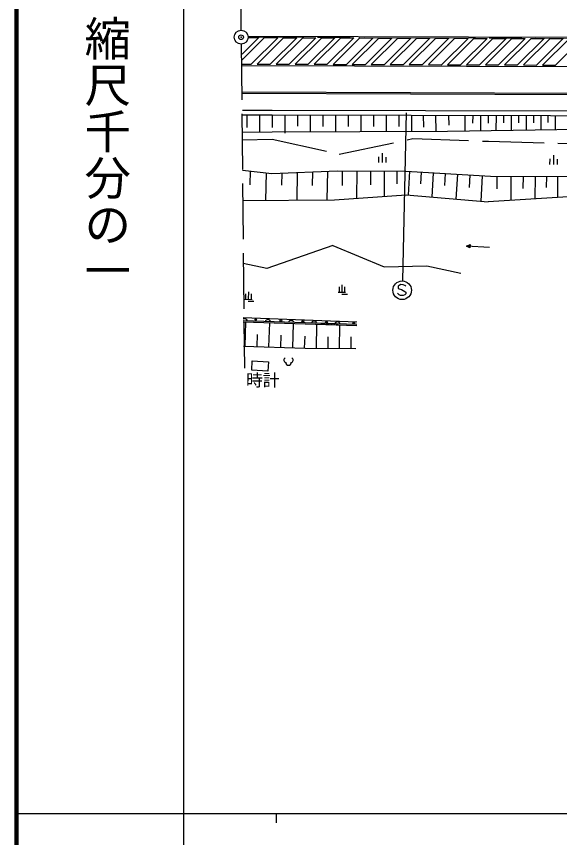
# Model space of a CAD drawing. Units: millimetres, scale not verified. Extents: x 40000 to 680000, y 20000 to 380000.
# Drawn here: x 40000 to 98540, y 202409 to 290881 of the extents above; entities that cross this region are included whole.
import ezdxf
from ezdxf.enums import TextEntityAlignment as Align

# ---------------------------------------------------------------- set-up
doc = ezdxf.new("R2010")
doc.units = ezdxf.units.MM
doc.header["$LTSCALE"] = 1000
doc.header["$PDMODE"] = 32
doc.header["$PDSIZE"] = 500
doc.linetypes.add('CHAIN', pattern=[18.5, 12, -1.5, 3.5, -1.5])
doc.linetypes.add('DASHED', pattern=[7.5, 6, -1.5])
for name, color, linetype, lineweight in [('M-BGD', 7, 'Continuous', 25), ('M-BGD-EXST', 7, 'Continuous', 25), ('M-BMK', 2, 'CHAIN', 13), ('M-BMK-SRVR', 3, 'Continuous', 25), ('M-STR-STRC', 7, 'Continuous', 25), ('M-TTL', 2, 'Continuous', 140), ('M-TTL-BAND', 7, 'Continuous', 25)]:
    doc.layers.add(name, color=color, linetype=linetype, lineweight=lineweight)
doc.layers.add('M-OTRS', color=6, linetype='Continuous')
doc.styles.add('@ＭＳ ゴシック', font='')
doc.styles.add('ＭＳ ゴシック', font='')
doc.styles.get('@ＭＳ ゴシック').set_extended_font_data('@MS Gothic')
doc.styles.get('ＭＳ ゴシック').set_extended_font_data('MS Gothic')

msp = doc.modelspace()

# ---------------------------------------------------------------- linework, layer by layer
at = {"layer": 'M-BGD', "linetype": 'DASHED'}
for p, q in [((64213, 289390), (64164, 316887)), ((64222, 287890), (64574, 252983))]:
    msp.add_line(p, q, dxfattribs=at)
at = {"layer": 'M-BGD'}
for p, q in [((64352, 280795), (67564, 280785)), ((67564, 280785), (127564, 280617)), ((64842, 280294), (64837, 278929)), ((66207, 280289), (66200, 278425)), ((67572, 280285), (67567, 278920)), ((68937, 280281), (68930, 278320)), ((70302, 280278), (70297, 279041)), ((71667, 280274), (71660, 278450)), ((73032, 280270), (73027, 279031)), ((74397, 280266), (74390, 278459)), ((75761, 280262), (75757, 279022)), ((77126, 280258), (77121, 278469)), ((78491, 280255), (78487, 279013)), ((79856, 280251), (79851, 278478)), ((81221, 280247), (81217, 279004)), ((82586, 280243), (82581, 278487)), ((83836, 280239), (83863, 278946)), ((85237, 278497), (85210, 280236)), ((86559, 280223), (86598, 279163)), ((88325, 280227), (88320, 278529)), ((89174, 280224), (89171, 279383)), ((90022, 280222), (90018, 278555)), ((90856, 280220), (90853, 279394)), ((91689, 280217), (91684, 278581)), ((92507, 280215), (92505, 279404)), ((93325, 280213), (93321, 278606)), ((94129, 280211), (94126, 279415)), ((94932, 280208), (94928, 278631)), ((95721, 280206), (95719, 279425)), ((96509, 280204), (96505, 278655)), ((97284, 280202), (97282, 279434)), ((98058, 280199), (98054, 278679)), ((86456, 278501), (107557, 278825)), ((64362, 278410), (67556, 278436)), ((67556, 278436), (86456, 278501)), ((65206, 274235), (65174, 272721)), ((66925, 274036), (66862, 271062)), ((68598, 274007), (68570, 272698)), ((70272, 274072), (70208, 271087)), ((71898, 274135), (71867, 272676)), ((73524, 274199), (73458, 271112)), ((75102, 274240), (75097, 272663)), ((76680, 274234), (76669, 271285)), ((78154, 274229), (78149, 272754)), ((79629, 274224), (79619, 271490)), ((80996, 274219), (80991, 272852)), ((82362, 274191), (82210, 271640)), ((83638, 274115), (83562, 272839)), ((84914, 274039), (84757, 271424)), ((86221, 273960), (86143, 272653)), ((87528, 273882), (87368, 271204)), ((88867, 273802), (88787, 272463)), ((90206, 273722), (90042, 270978)), ((91790, 273666), (91786, 272301)), ((93298, 273662), (93291, 271063)), ((94598, 273659), (94595, 272359)), ((95898, 273656), (95891, 271225)), ((97113, 273652), (97110, 272437)), ((98329, 273649), (98323, 271376)), ((101661, 271585), (90845, 270910)), ((88506, 266143), (88892, 266305)), ((88892, 266305), (88868, 265931)), ((91001, 265980), (88506, 266143)), ((88868, 265931), (88506, 266143)), ((84231, 264012), (87880, 263226)), ((76693, 257944), (64452, 258402)), ((76683, 257698), (64454, 258096)), ((76677, 257549), (64454, 257946)), ((64647, 255363), (64730, 257937)), ((67220, 255280), (67303, 257853)), ((69792, 255197), (69875, 257770)), ((72339, 255141), (72367, 257689)), ((74832, 255114), (74859, 257608)), ((65933, 255321), (65975, 256608)), ((68506, 255239), (68547, 256525)), ((71065, 255156), (71106, 256429)), ((73586, 255128), (73599, 256375)), ((76079, 255101), (76092, 256348))]:
    msp.add_line(p, q, dxfattribs=at)
for points in [[(64354, 280295), (67562, 280285), (127562, 280117), (147562, 280178), (153385, 280147)], [(64381, 274330), (67541, 273965), (74620, 274242), (81962, 274215), (91109, 273668), (101417, 273641)], [(64396, 271043), (74264, 271118), (82017, 271656), (90845, 270910)], [(74107, 266189), (66989, 263710), (64426, 264244)], [(74107, 266189), (79649, 263904), (84231, 264012)], [(64466, 255369), (71121, 255155), (76576, 255095)]]:
    msp.add_lwpolyline(points, dxfattribs=at)
at = {"layer": 'M-BGD', "linetype": 'DASHED'}
msp.add_lwpolyline([(64366, 277575), (67554, 277665), (74771, 276048), (82742, 277714), (90873, 277435), (101632, 277121)], dxfattribs=at)
at = {"layer": 'M-BGD'}
msp.add_lwpolyline([(67095, 252675), (65361, 252775), (65418, 253770), (67153, 253670)], close=True, dxfattribs=at)
for centre, radius in [((65785, 258203), 93.3), ((68503, 258117), 93.3), ((70866, 258042), 93.3), ((72922, 257721), 49), ((73133, 257770), 49), ((73422, 257928), 93.3), ((73419, 257696), 49), ((73647, 257751), 49), ((73964, 257701), 49), ((74290, 257709), 49), ((74613, 257678), 49), ((76354, 257843), 93.3)]:
    msp.add_circle(centre, radius, dxfattribs=at)
for centre, radius, start, end in [((64604, 257966), 325, 20.75839, 117.77349), ((67103, 257885), 325, 20.75839, 155.51866), ((69602, 257804), 325, 20.75839, 155.51866), ((72100, 257722), 325, 20.75839, 155.51866), ((74599, 257641), 325, 20.75839, 155.51866), ((69098, 253852), 268, 115.6848, 254.93193), ((69563, 253848), 268, 284.26361, 63.51074), ((69329, 253591), 300, 179.59777, 359.59777)]:
    msp.add_arc(centre, radius, start, end, dxfattribs=at)
at = {"layer": 'M-BGD-EXST'}
for p, q in [((82022, 280502), (81601, 262429)), ((79424, 276134), (79417, 275134)), ((79021, 275737), (79017, 275137)), ((79821, 275731), (79817, 275131)), ((97472, 275523), (97468, 274923)), ((97875, 275920), (97868, 274920)), ((98272, 275518), (98268, 274918)), ((75076, 261962), (75071, 261162)), ((81247, 261891), (81151, 261807)), ((81419, 261983), (81247, 261891)), ((81691, 261979), (81419, 261983)), ((81872, 261886), (81691, 261979)), ((81955, 261803), (81872, 261886)), ((64695, 261003), (64691, 260403)), ((64997, 261201), (64991, 260401)), ((65295, 260999), (65291, 260399)), ((74671, 261165), (75471, 261159)), ((74775, 261764), (74771, 261164)), ((75375, 261760), (75371, 261160)), ((81239, 260898), (81063, 261078)), ((81151, 261807), (81151, 261618)), ((81151, 261618), (81239, 261522)), ((81239, 261522), (81499, 261442)), ((81499, 261442), (81872, 261254)), ((81872, 261254), (81960, 261162)), ((81960, 261162), (81960, 260990)), ((64591, 260403), (65391, 260398)), ((64990, 260201), (65590, 260196)), ((75069, 260962), (75669, 260958)), ((81411, 260814), (81239, 260898)), ((81691, 260814), (81411, 260814)), ((81872, 260902), (81691, 260814)), ((81960, 260990), (81872, 260902))]:
    msp.add_line(p, q, dxfattribs=at)
msp.add_circle((81571, 261376), 1000, dxfattribs=at)
at = {"layer": 'M-BMK'}
msp.add_line((163464, 288278), (64964, 288637), dxfattribs=at)
at = {"layer": 'M-BMK-SRVR'}
msp.add_circle((64214, 288640), 750, dxfattribs=at)
at = {"layer": 'M-OTRS'}
msp.add_point((64214, 288640), dxfattribs=at)
at = {"layer": 'M-STR-STRC'}
for p, q in [((66115, 288595), (64325, 286817)), ((66751, 288593), (64328, 286186)), ((64956, 288749), (147590, 288473)), ((64963, 288599), (66115, 288595)), ((68165, 288588), (65306, 285748)), ((68802, 288586), (65942, 285746)), ((66751, 288593), (68165, 288588)), ((70216, 288581), (67357, 285741)), ((70852, 288579), (67993, 285739)), ((68802, 288586), (70216, 288581)), ((72267, 288575), (69407, 285734)), ((72903, 288572), (70044, 285732)), ((70852, 288579), (72267, 288575)), ((74317, 288568), (71458, 285727)), ((74954, 288566), (72094, 285725)), ((72903, 288572), (74317, 288568)), ((76368, 288561), (73508, 285720)), ((77004, 288559), (74145, 285718)), ((74954, 288566), (76368, 288561)), ((78418, 288554), (75559, 285714)), ((79055, 288552), (76195, 285711)), ((77004, 288559), (78418, 288554)), ((80469, 288547), (77610, 285707)), ((81105, 288545), (78246, 285705)), ((79055, 288552), (80469, 288547)), ((82520, 288540), (79660, 285700)), ((83156, 288538), (80297, 285698)), ((81105, 288545), (82520, 288540)), ((84570, 288533), (81711, 285693)), ((85207, 288531), (82347, 285691)), ((83156, 288538), (84570, 288533)), ((86621, 288527), (83761, 285686)), ((87257, 288525), (84398, 285684)), ((85207, 288531), (86621, 288527)), ((88671, 288520), (85812, 285679)), ((89308, 288518), (86448, 285677)), ((87257, 288525), (88671, 288520)), ((90722, 288513), (87863, 285672)), ((91358, 288511), (88499, 285670)), ((89308, 288518), (90722, 288513)), ((92773, 288506), (89913, 285666)), ((93409, 288504), (90549, 285663)), ((91358, 288511), (92773, 288506)), ((94823, 288499), (91964, 285659)), ((95460, 288497), (92600, 285657)), ((93409, 288504), (94823, 288499)), ((96874, 288492), (94014, 285652)), ((97510, 288490), (94651, 285650)), ((95460, 288497), (96874, 288492)), ((98924, 288486), (96065, 285645)), ((99561, 288483), (96701, 285643)), ((97510, 288490), (98924, 288486)), ((100975, 288479), (98115, 285638)), ((64330, 285751), (65306, 285748)), ((64330, 285601), (147577, 285323)), ((65942, 285746), (67357, 285741)), ((67993, 285739), (69407, 285734)), ((70044, 285732), (71458, 285727)), ((72094, 285725), (73508, 285720)), ((74145, 285718), (75559, 285714)), ((76195, 285711), (77610, 285707)), ((78246, 285705), (79660, 285700)), ((80297, 285698), (81711, 285693)), ((82347, 285691), (83761, 285686)), ((84398, 285684), (85812, 285679)), ((86448, 285677), (87863, 285672)), ((88499, 285670), (89913, 285666)), ((90549, 285663), (91964, 285659)), ((92600, 285657), (94014, 285652)), ((94651, 285650), (96065, 285645)), ((96701, 285643), (98115, 285638)), ((64343, 282751), (147570, 282473)), ((64344, 282601), (147570, 282323))]:
    msp.add_line(p, q, dxfattribs=at)
at = {"layer": 'M-TTL'}
msp.add_line((40000, 380000), (40000, 20000), dxfattribs=at)
at = {"layer": 'M-TTL-BAND'}
for p, q in [((58000, 370000), (58000, 20000)), ((40000, 205000), (579000, 205000)), ((68000, 205000), (68000, 204000))]:
    msp.add_line(p, q, dxfattribs=at)

# ---------------------------------------------------------------- texts
at = {"layer": 'M-BGD-EXST', "style": 'ＭＳ ゴシック'}
msp.add_text('時計', height=1320, rotation=359.598, dxfattribs=at).set_placement((64751, 251704), align=Align.MIDDLE_LEFT)
at = {"layer": 'M-TTL-BAND', "style": '@ＭＳ ゴシック'}
msp.add_text('縮尺千分の一', height=3666, rotation=270, dxfattribs=at).set_placement((49777, 261030), align=Align.MIDDLE_RIGHT)

doc.saveas('drawing.dxf')
